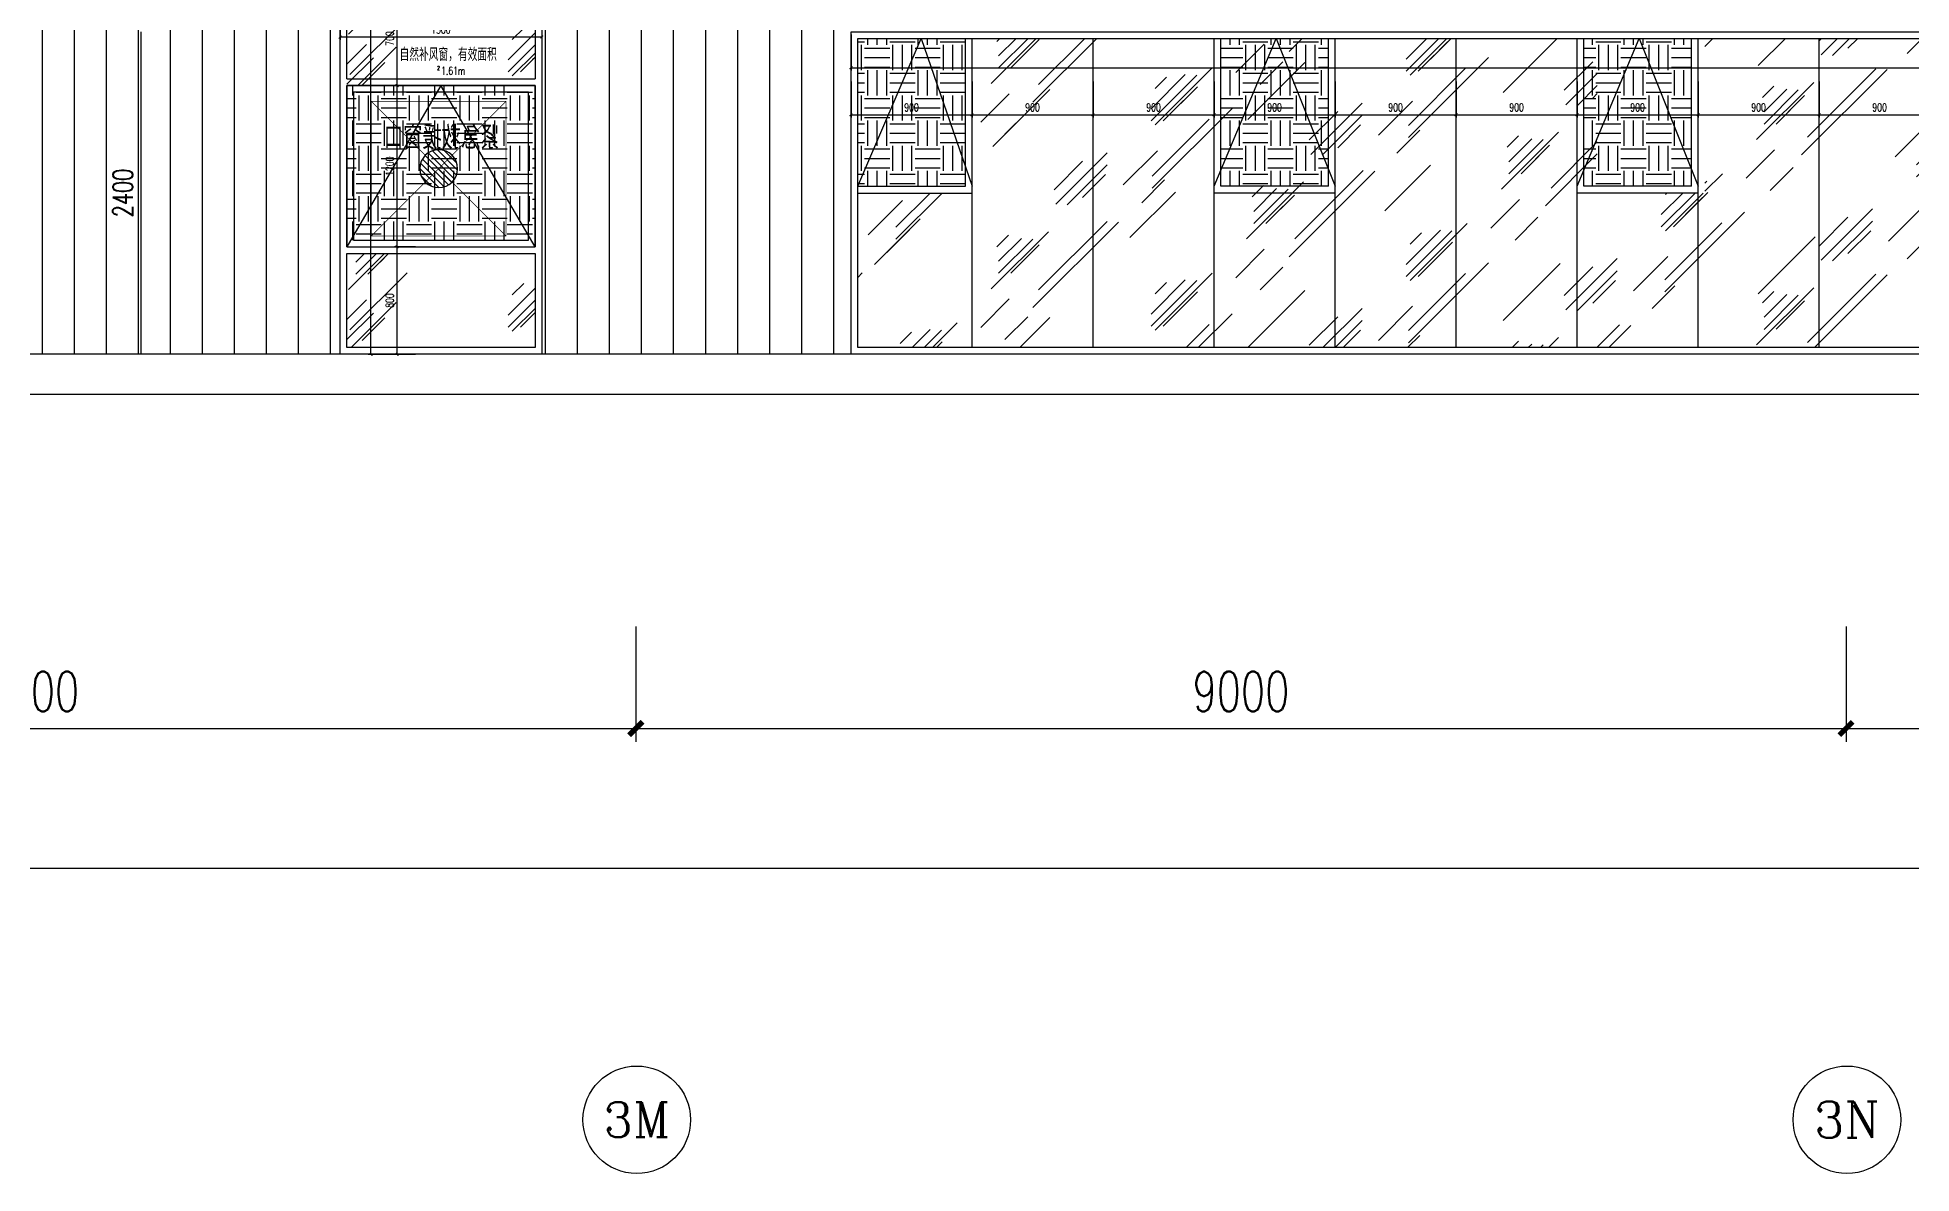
# Model space of a CAD drawing. Extents: x -2377130 to 293730, y -2 to 754590.
# Drawn here: x 78069 to 92006, y 511142 to 519595 of the extents above; entities that cross this region are included whole.
import ezdxf
from ezdxf.enums import TextEntityAlignment as Align

# ---------------------------------------------------------------- set-up
doc = ezdxf.new("R2010")
doc.units = 0
doc.header["$LTSCALE"] = 1000
doc.header["$MEASUREMENT"] = 0
for name, pattern in [('__DASH', [0.35, 0.25, -0.1]), ('DASH', [0.35, 0.25, -0.1]), ('DOTE', [2.42, 2, -0.2, 0.02, -0.2])]:
    doc.linetypes.add(name, pattern=pattern)
doc.layers.get('Defpoints').update_dxf_attribs({"color": 210})
for name, color, linetype in [('A-AXIS-D', 1, 'Continuous'), ('A-AXIS-DOTE', 14, 'DOTE'), ('A-AXIS-DP', 126, 'Continuous'), ('A-HATCH-2', 251, 'Continuous'), ('A-LIN-V', 9, 'Continuous'), ('A-WINDOW', 140, 'Continuous'), ('A-彩色打印层', 22, 'Continuous'), ('A-门窗表显示尺寸', 160, 'Continuous'), ('AS-WALL', 40, 'Continuous'), ('AXIS', 3, 'Continuous'), ('PUB_DIM', 3, 'Continuous'), ('PUB_TEXT', 7, 'Continuous'), ('SPACE', 7, 'Continuous'), ('SPACE_HATCH', 8, 'Continuous'), ('参考线', 8, 'Continuous')]:
    doc.layers.add(name, color=color, linetype=linetype)
doc.layers.add('A-WALL-HATCH', color=8, linetype='Continuous', lineweight=13)
doc.styles.add('_TCH_AXIS', font='COMPLEX', dxfattribs={"bigfont": 'GBCBIG'})
doc.styles.add('_TCH_DIM_T3', font='SIMPLEX', dxfattribs={"width": 0.705882, "bigfont": 'GBCBIG'})
doc.styles.add('_TCH_SPACE', font='SIMPLEX', dxfattribs={"height": 5, "bigfont": 'GBCBIG'})
doc.styles.add('A-DIM_T3', font='SIMPLEX', dxfattribs={"width": 0.705882, "bigfont": 'GBCBIG'})
doc.styles.add('STYLE1', font='')
doc.styles.get('STYLE1').set_extended_font_data('SimSun')
doc.dimstyles.new('_TCH_ARCH&&100', dxfattribs={"dimtxt": 297.5, "dimasz": 100, "dimexe": 100, "dimexo": 100, "dimgap": 126.25, "dimtad": 1, "dimdec": 0, "dimzin": 0, "dimdsep": 46, "dimtxsty": '_TCH_DIM_T3', "dimblk": 'ARCHTICK', "dimcen": 0.09, "dimclrt": 7, "dimazin": 2, "dimtfac": 1, "dimtdec": 0, "dimtix": 1, "dimtmove": 2, "dimatfit": 3, "dimfxl": 0, "dimtolj": 1, "dimtzin": 0, "dimarcsym": 0})
doc.dimstyles.new('_TCH_ARCH&&20', dxfattribs={"dimtxt": 59.5, "dimasz": 20, "dimexe": 20, "dimexo": 20, "dimgap": 25.25, "dimtad": 1, "dimdec": 0, "dimzin": 0, "dimdsep": 46, "dimtxsty": '_TCH_DIM_T3', "dimblk": 'ARCHTICK', "dimcen": 0.09, "dimclrt": 7, "dimazin": 2, "dimtfac": 1, "dimtdec": 0, "dimtix": 1, "dimtmove": 2, "dimatfit": 3, "dimfxl": 0, "dimtolj": 1, "dimtzin": 0, "dimarcsym": 0})
doc.dimstyles.new('A-DIM&&20', dxfattribs={"dimtxt": 59.5, "dimasz": 20, "dimexe": 20, "dimexo": 20, "dimgap": 25.25, "dimtad": 1, "dimdec": 0, "dimzin": 0, "dimdsep": 46, "dimtxsty": 'A-DIM_T3', "dimblk": 'ARCHTICK', "dimcen": 0.09, "dimclrt": 7, "dimazin": 2, "dimtfac": 1, "dimtdec": 0, "dimtix": 1, "dimtmove": 2, "dimatfit": 3, "dimfxl": 0, "dimtolj": 1, "dimtzin": 0, "dimarcsym": 0})
pattern_1 = [(0, (-77780, 6e-11), (187.5, 187.5), [187.5, -187.5]), (0, (-77780, 70.31), (187.5, 187.5), [187.5, -187.5]), (0, (-77780, 140.63), (187.5, 187.5), [187.5, -187.5]), (90, (-77756.56, 164.06), (-187.5, 187.5), [187.5, -187.5]), (90, (-77686.25, 164.06), (-187.5, 187.5), [187.5, -187.5]), (90, (-77615.94, 164.06), (-187.5, 187.5), [187.5, -187.5])]

# ---------------------------------------------------------------- blocks, each defined once
blk = doc.blocks.new('_ArchTick')
at = {"color": 0, "linetype": 'ByBlock', "const_width": 0.4}
blk.add_lwpolyline([(-0.5, -0.5), (0.5, 0.5)], dxfattribs=at)
blk = doc.blocks.new('*D1877')
at = {"layer": 'A-AXIS-D', "color": 0, "lineweight": -2}
for p, q in [((-17281, 515211), (-17281, 513313)), ((168419, 515211), (168419, 513313)), ((-17281, 513413), (168419, 513413))]:
    blk.add_line(p, q, dxfattribs=at)
at = {"layer": 'Defpoints', "color": 0}
for p in [(-17281, 515311), (168419, 515311), (168419, 513413)]:
    blk.add_point(p, dxfattribs=at)
at = {"layer": 'A-AXIS-D', "color": 0, "lineweight": -2, "xscale": 100, "yscale": 100, "zscale": 100, "rotation": 180}
blk.add_blockref('_ArchTick', (-17281, 513413), dxfattribs=at)
at = {"layer": 'A-AXIS-D', "color": 0, "lineweight": -2, "xscale": 100, "yscale": 100, "zscale": 100}
blk.add_blockref('_ArchTick', (168419, 513413), dxfattribs=at)
at = {"layer": 'A-AXIS-D', "color": 7, "insert": (75569, 513688), "char_height": 297.5, "attachment_point": 5, "style": '_TCH_DIM_T3'}
blk.add_mtext('\\A1;185700', dxfattribs=at)
blk = doc.blocks.new('*D1868')
at = {"layer": 'A-AXIS-D', "color": 0, "lineweight": -2}
for p, q in [((91519, 515211), (91519, 514353)), ((100519, 515211), (100519, 514353)), ((91519, 514453), (100519, 514453))]:
    blk.add_line(p, q, dxfattribs=at)
at = {"layer": 'Defpoints', "color": 0}
for p in [(91519, 515311), (100519, 515311), (100519, 514453)]:
    blk.add_point(p, dxfattribs=at)
at = {"layer": 'A-AXIS-D', "color": 0, "lineweight": -2, "xscale": 100, "yscale": 100, "zscale": 100, "rotation": 180}
blk.add_blockref('_ArchTick', (91519, 514453), dxfattribs=at)
at = {"layer": 'A-AXIS-D', "color": 0, "lineweight": -2, "xscale": 100, "yscale": 100, "zscale": 100}
blk.add_blockref('_ArchTick', (100519, 514453), dxfattribs=at)
at = {"layer": 'A-AXIS-D', "color": 7, "insert": (96019, 514728), "char_height": 297.5, "attachment_point": 5, "style": '_TCH_DIM_T3'}
blk.add_mtext('\\A1;9000', dxfattribs=at)
blk = doc.blocks.new('*D1867')
at = {"layer": 'A-AXIS-D', "color": 0, "lineweight": -2}
for p, q in [((82519, 515211), (82519, 514353)), ((91519, 515211), (91519, 514353)), ((82519, 514453), (91519, 514453))]:
    blk.add_line(p, q, dxfattribs=at)
at = {"layer": 'Defpoints', "color": 0}
for p in [(82519, 515311), (91519, 515311), (91519, 514453)]:
    blk.add_point(p, dxfattribs=at)
at = {"layer": 'A-AXIS-D', "color": 0, "lineweight": -2, "xscale": 100, "yscale": 100, "zscale": 100, "rotation": 180}
blk.add_blockref('_ArchTick', (82519, 514453), dxfattribs=at)
at = {"layer": 'A-AXIS-D', "color": 0, "lineweight": -2, "xscale": 100, "yscale": 100, "zscale": 100}
blk.add_blockref('_ArchTick', (91519, 514453), dxfattribs=at)
at = {"layer": 'A-AXIS-D', "color": 7, "insert": (87019, 514728), "char_height": 297.5, "attachment_point": 5, "style": '_TCH_DIM_T3'}
blk.add_mtext('\\A1;9000', dxfattribs=at)
blk = doc.blocks.new('*D1866')
at = {"layer": 'A-AXIS-D', "color": 0, "lineweight": -2}
for p, q in [((73519, 515211), (73519, 514353)), ((82519, 515211), (82519, 514353)), ((73519, 514453), (82519, 514453))]:
    blk.add_line(p, q, dxfattribs=at)
at = {"layer": 'Defpoints', "color": 0}
for p in [(73519, 515311), (82519, 515311), (82519, 514453)]:
    blk.add_point(p, dxfattribs=at)
at = {"layer": 'A-AXIS-D', "color": 0, "lineweight": -2, "xscale": 100, "yscale": 100, "zscale": 100, "rotation": 180}
blk.add_blockref('_ArchTick', (73519, 514453), dxfattribs=at)
at = {"layer": 'A-AXIS-D', "color": 0, "lineweight": -2, "xscale": 100, "yscale": 100, "zscale": 100}
blk.add_blockref('_ArchTick', (82519, 514453), dxfattribs=at)
at = {"layer": 'A-AXIS-D', "color": 7, "insert": (78019, 514728), "char_height": 297.5, "attachment_point": 5, "style": '_TCH_DIM_T3'}
blk.add_mtext('\\A1;9000', dxfattribs=at)
blk = doc.blocks.new('*D1541')
at = {"layer": 'A-门窗表显示尺寸', "color": 0, "lineweight": -2}
for p, q in [((84119, 519617), (84119, 519350)), ((105019, 519617), (105019, 519350)), ((84119, 519370), (105019, 519370))]:
    blk.add_line(p, q, dxfattribs=at)
at = {"layer": 'Defpoints', "color": 0}
for p in [(84119, 519637), (105019, 519637), (105019, 519370)]:
    blk.add_point(p, dxfattribs=at)
at = {"layer": 'A-门窗表显示尺寸', "color": 0, "lineweight": -2, "xscale": 20, "yscale": 20, "zscale": 20, "rotation": 180}
blk.add_blockref('_ArchTick', (84119, 519370), dxfattribs=at)
at = {"layer": 'A-门窗表显示尺寸', "color": 0, "lineweight": -2, "xscale": 20, "yscale": 20, "zscale": 20}
blk.add_blockref('_ArchTick', (105019, 519370), dxfattribs=at)
at = {"layer": 'A-门窗表显示尺寸', "color": 7, "insert": (94569, 519425), "char_height": 59.5, "attachment_point": 5, "style": 'A-DIM_T3'}
blk.add_mtext('\\A1;20900', dxfattribs=at)
blk = doc.blocks.new('*D1530')
at = {"layer": 'A-门窗表显示尺寸', "color": 0, "lineweight": -2}
for p, q in [((91319, 519267), (91319, 519000)), ((92219, 519267), (92219, 519000)), ((91319, 519020), (92219, 519020))]:
    blk.add_line(p, q, dxfattribs=at)
at = {"layer": 'Defpoints', "color": 0}
for p in [(91319, 519287), (92219, 519287), (92219, 519020)]:
    blk.add_point(p, dxfattribs=at)
at = {"layer": 'A-门窗表显示尺寸', "color": 0, "lineweight": -2, "xscale": 20, "yscale": 20, "zscale": 20, "rotation": 180}
blk.add_blockref('_ArchTick', (91319, 519020), dxfattribs=at)
at = {"layer": 'A-门窗表显示尺寸', "color": 0, "lineweight": -2, "xscale": 20, "yscale": 20, "zscale": 20}
blk.add_blockref('_ArchTick', (92219, 519020), dxfattribs=at)
at = {"layer": 'A-门窗表显示尺寸', "color": 7, "insert": (91769, 519075), "char_height": 59.5, "attachment_point": 5, "style": 'A-DIM_T3'}
blk.add_mtext('\\A1;900', dxfattribs=at)
blk = doc.blocks.new('*D1531')
at = {"layer": 'A-门窗表显示尺寸', "color": 0, "lineweight": -2}
for p, q in [((90419, 519267), (90419, 519000)), ((91319, 519267), (91319, 519000)), ((90419, 519020), (91319, 519020))]:
    blk.add_line(p, q, dxfattribs=at)
at = {"layer": 'Defpoints', "color": 0}
for p in [(90419, 519287), (91319, 519287), (91319, 519020)]:
    blk.add_point(p, dxfattribs=at)
at = {"layer": 'A-门窗表显示尺寸', "color": 0, "lineweight": -2, "xscale": 20, "yscale": 20, "zscale": 20, "rotation": 180}
blk.add_blockref('_ArchTick', (90419, 519020), dxfattribs=at)
at = {"layer": 'A-门窗表显示尺寸', "color": 0, "lineweight": -2, "xscale": 20, "yscale": 20, "zscale": 20}
blk.add_blockref('_ArchTick', (91319, 519020), dxfattribs=at)
at = {"layer": 'A-门窗表显示尺寸', "color": 7, "insert": (90869, 519075), "char_height": 59.5, "attachment_point": 5, "style": 'A-DIM_T3'}
blk.add_mtext('\\A1;900', dxfattribs=at)
blk = doc.blocks.new('*D1515')
at = {"layer": 'A-门窗表显示尺寸', "color": 0, "lineweight": -2}
for p, q in [((89519, 519267), (89519, 519000)), ((90419, 519267), (90419, 519000)), ((89519, 519020), (90419, 519020))]:
    blk.add_line(p, q, dxfattribs=at)
at = {"layer": 'Defpoints', "color": 0}
for p in [(89519, 519287), (90419, 519287), (90419, 519020)]:
    blk.add_point(p, dxfattribs=at)
at = {"layer": 'A-门窗表显示尺寸', "color": 0, "lineweight": -2, "xscale": 20, "yscale": 20, "zscale": 20, "rotation": 180}
blk.add_blockref('_ArchTick', (89519, 519020), dxfattribs=at)
at = {"layer": 'A-门窗表显示尺寸', "color": 0, "lineweight": -2, "xscale": 20, "yscale": 20, "zscale": 20}
blk.add_blockref('_ArchTick', (90419, 519020), dxfattribs=at)
at = {"layer": 'A-门窗表显示尺寸', "color": 7, "insert": (89969, 519075), "char_height": 59.5, "attachment_point": 5, "style": 'A-DIM_T3'}
blk.add_mtext('\\A1;900', dxfattribs=at)
blk = doc.blocks.new('*D1516')
at = {"layer": 'A-门窗表显示尺寸', "color": 0, "lineweight": -2}
for p, q in [((88619, 519267), (88619, 519000)), ((89519, 519267), (89519, 519000)), ((88619, 519020), (89519, 519020))]:
    blk.add_line(p, q, dxfattribs=at)
at = {"layer": 'Defpoints', "color": 0}
for p in [(88619, 519287), (89519, 519287), (89519, 519020)]:
    blk.add_point(p, dxfattribs=at)
at = {"layer": 'A-门窗表显示尺寸', "color": 0, "lineweight": -2, "xscale": 20, "yscale": 20, "zscale": 20, "rotation": 180}
blk.add_blockref('_ArchTick', (88619, 519020), dxfattribs=at)
at = {"layer": 'A-门窗表显示尺寸', "color": 0, "lineweight": -2, "xscale": 20, "yscale": 20, "zscale": 20}
blk.add_blockref('_ArchTick', (89519, 519020), dxfattribs=at)
at = {"layer": 'A-门窗表显示尺寸', "color": 7, "insert": (89069, 519075), "char_height": 59.5, "attachment_point": 5, "style": 'A-DIM_T3'}
blk.add_mtext('\\A1;900', dxfattribs=at)
blk = doc.blocks.new('*D1517')
at = {"layer": 'A-门窗表显示尺寸', "color": 0, "lineweight": -2}
for p, q in [((87719, 519267), (87719, 519000)), ((88619, 519267), (88619, 519000)), ((87719, 519020), (88619, 519020))]:
    blk.add_line(p, q, dxfattribs=at)
at = {"layer": 'Defpoints', "color": 0}
for p in [(87719, 519287), (88619, 519287), (88619, 519020)]:
    blk.add_point(p, dxfattribs=at)
at = {"layer": 'A-门窗表显示尺寸', "color": 0, "lineweight": -2, "xscale": 20, "yscale": 20, "zscale": 20, "rotation": 180}
blk.add_blockref('_ArchTick', (87719, 519020), dxfattribs=at)
at = {"layer": 'A-门窗表显示尺寸', "color": 0, "lineweight": -2, "xscale": 20, "yscale": 20, "zscale": 20}
blk.add_blockref('_ArchTick', (88619, 519020), dxfattribs=at)
at = {"layer": 'A-门窗表显示尺寸', "color": 7, "insert": (88169, 519075), "char_height": 59.5, "attachment_point": 5, "style": 'A-DIM_T3'}
blk.add_mtext('\\A1;900', dxfattribs=at)
blk = doc.blocks.new('*D1518')
at = {"layer": 'A-门窗表显示尺寸', "color": 0, "lineweight": -2}
for p, q in [((86819, 519267), (86819, 519000)), ((87719, 519267), (87719, 519000)), ((86819, 519020), (87719, 519020))]:
    blk.add_line(p, q, dxfattribs=at)
at = {"layer": 'Defpoints', "color": 0}
for p in [(86819, 519287), (87719, 519287), (87719, 519020)]:
    blk.add_point(p, dxfattribs=at)
at = {"layer": 'A-门窗表显示尺寸', "color": 0, "lineweight": -2, "xscale": 20, "yscale": 20, "zscale": 20, "rotation": 180}
blk.add_blockref('_ArchTick', (86819, 519020), dxfattribs=at)
at = {"layer": 'A-门窗表显示尺寸', "color": 0, "lineweight": -2, "xscale": 20, "yscale": 20, "zscale": 20}
blk.add_blockref('_ArchTick', (87719, 519020), dxfattribs=at)
at = {"layer": 'A-门窗表显示尺寸', "color": 7, "insert": (87269, 519075), "char_height": 59.5, "attachment_point": 5, "style": 'A-DIM_T3'}
blk.add_mtext('\\A1;900', dxfattribs=at)
blk = doc.blocks.new('*D1519')
at = {"layer": 'A-门窗表显示尺寸', "color": 0, "lineweight": -2}
for p, q in [((85919, 519267), (85919, 519000)), ((86819, 519267), (86819, 519000)), ((85919, 519020), (86819, 519020))]:
    blk.add_line(p, q, dxfattribs=at)
at = {"layer": 'Defpoints', "color": 0}
for p in [(85919, 519287), (86819, 519287), (86819, 519020)]:
    blk.add_point(p, dxfattribs=at)
at = {"layer": 'A-门窗表显示尺寸', "color": 0, "lineweight": -2, "xscale": 20, "yscale": 20, "zscale": 20, "rotation": 180}
blk.add_blockref('_ArchTick', (85919, 519020), dxfattribs=at)
at = {"layer": 'A-门窗表显示尺寸', "color": 0, "lineweight": -2, "xscale": 20, "yscale": 20, "zscale": 20}
blk.add_blockref('_ArchTick', (86819, 519020), dxfattribs=at)
at = {"layer": 'A-门窗表显示尺寸', "color": 7, "insert": (86369, 519075), "char_height": 59.5, "attachment_point": 5, "style": 'A-DIM_T3'}
blk.add_mtext('\\A1;900', dxfattribs=at)
blk = doc.blocks.new('*D1520')
at = {"layer": 'A-门窗表显示尺寸', "color": 0, "lineweight": -2}
for p, q in [((85019, 519267), (85019, 519000)), ((85919, 519267), (85919, 519000)), ((85019, 519020), (85919, 519020))]:
    blk.add_line(p, q, dxfattribs=at)
at = {"layer": 'Defpoints', "color": 0}
for p in [(85019, 519287), (85919, 519287), (85919, 519020)]:
    blk.add_point(p, dxfattribs=at)
at = {"layer": 'A-门窗表显示尺寸', "color": 0, "lineweight": -2, "xscale": 20, "yscale": 20, "zscale": 20, "rotation": 180}
blk.add_blockref('_ArchTick', (85019, 519020), dxfattribs=at)
at = {"layer": 'A-门窗表显示尺寸', "color": 0, "lineweight": -2, "xscale": 20, "yscale": 20, "zscale": 20}
blk.add_blockref('_ArchTick', (85919, 519020), dxfattribs=at)
at = {"layer": 'A-门窗表显示尺寸', "color": 7, "insert": (85469, 519075), "char_height": 59.5, "attachment_point": 5, "style": 'A-DIM_T3'}
blk.add_mtext('\\A1;900', dxfattribs=at)
blk = doc.blocks.new('*D1521')
at = {"layer": 'A-门窗表显示尺寸', "color": 0, "lineweight": -2}
for p, q in [((84119, 519267), (84119, 519000)), ((85019, 519267), (85019, 519000)), ((84119, 519020), (85019, 519020))]:
    blk.add_line(p, q, dxfattribs=at)
at = {"layer": 'Defpoints', "color": 0}
for p in [(84119, 519287), (85019, 519287), (85019, 519020)]:
    blk.add_point(p, dxfattribs=at)
at = {"layer": 'A-门窗表显示尺寸', "color": 0, "lineweight": -2, "xscale": 20, "yscale": 20, "zscale": 20, "rotation": 180}
blk.add_blockref('_ArchTick', (84119, 519020), dxfattribs=at)
at = {"layer": 'A-门窗表显示尺寸', "color": 0, "lineweight": -2, "xscale": 20, "yscale": 20, "zscale": 20}
blk.add_blockref('_ArchTick', (85019, 519020), dxfattribs=at)
at = {"layer": 'A-门窗表显示尺寸', "color": 7, "insert": (84569, 519075), "char_height": 59.5, "attachment_point": 5, "style": 'A-DIM_T3'}
blk.add_mtext('\\A1;900', dxfattribs=at)
blk = doc.blocks.new('*D1548')
at = {"layer": 'A-门窗表显示尺寸', "color": 0, "lineweight": -2}
for p, q in [((80873, 525637), (80529, 525637)), ((80549, 517237), (80549, 525637)), ((80873, 517237), (80529, 517237))]:
    blk.add_line(p, q, dxfattribs=at)
at = {"layer": 'Defpoints', "color": 0}
for p in [(80549, 525637), (80893, 525637), (80893, 517237)]:
    blk.add_point(p, dxfattribs=at)
at = {"layer": 'A-门窗表显示尺寸', "color": 0, "lineweight": -2, "xscale": 20, "yscale": 20, "zscale": 20}
for p, rotation in [((80549, 525637), 90), ((80549, 517237), 270)]:
    blk.add_blockref('_ArchTick', p, dxfattribs=dict(at, rotation=rotation))
at = {"layer": 'A-门窗表显示尺寸', "color": 7, "insert": (80494, 521437), "char_height": 59.5, "attachment_point": 5, "rotation": 90, "style": '_TCH_DIM_T3'}
blk.add_mtext('\\A1;8400', dxfattribs=at)
blk = doc.blocks.new('*D630')
at = {"layer": 'Defpoints', "color": 0}
for p in [(-1653990, 542178), (-1652990, 542178), (-1652990, 542105)]:
    blk.add_point(p, dxfattribs=at)
at = {"layer": 'PUB_DIM', "color": 0, "lineweight": -2}
for p, q in [((-1653990, 542158), (-1653990, 542085)), ((-1653990, 542105), (-1652990, 542105)), ((-1652990, 542158), (-1652990, 542085))]:
    blk.add_line(p, q, dxfattribs=at)
at = {"layer": 'PUB_DIM', "color": 0, "lineweight": -2, "xscale": 20, "yscale": 20, "zscale": 20, "rotation": 180}
blk.add_blockref('_ArchTick', (-1653990, 542105), dxfattribs=at)
at = {"layer": 'PUB_DIM', "color": 0, "lineweight": -2, "xscale": 20, "yscale": 20, "zscale": 20}
blk.add_blockref('_ArchTick', (-1652990, 542105), dxfattribs=at)
at = {"layer": 'PUB_DIM', "color": 7, "insert": (-1653490, 542160), "char_height": 59.5, "attachment_point": 5, "style": '_TCH_DIM_T3'}
blk.add_mtext('\\A1;1000', dxfattribs=at)
blk = doc.blocks.new('*D631')
at = {"layer": 'Defpoints', "color": 0}
for p in [(-1653889, 542200), (-1653837, 542200), (-1653889, 541200)]:
    blk.add_point(p, dxfattribs=at)
at = {"layer": 'PUB_DIM', "color": 0, "lineweight": -2}
for p, q in [((-1653869, 542200), (-1653817, 542200)), ((-1653837, 541200), (-1653837, 542200)), ((-1653869, 541200), (-1653817, 541200))]:
    blk.add_line(p, q, dxfattribs=at)
at = {"layer": 'PUB_DIM', "color": 0, "lineweight": -2, "xscale": 20, "yscale": 20, "zscale": 20}
for p, rotation in [((-1653837, 542200), 90), ((-1653837, 541200), 270)]:
    blk.add_blockref('_ArchTick', p, dxfattribs=dict(at, rotation=rotation))
at = {"layer": 'PUB_DIM', "color": 7, "insert": (-1653892, 541700), "char_height": 59.5, "attachment_point": 5, "rotation": 90, "style": '_TCH_DIM_T3'}
blk.add_mtext('\\A1;1000', dxfattribs=at)
blk = doc.blocks.new('*D1550')
at = {"layer": 'A-门窗表显示尺寸', "color": 0, "lineweight": -2}
for p, q in [((80879, 519937), (80723, 519937)), ((80743, 519237), (80743, 519937)), ((80879, 519237), (80723, 519237))]:
    blk.add_line(p, q, dxfattribs=at)
at = {"layer": 'Defpoints', "color": 0}
for p in [(80743, 519937), (80899, 519937), (80899, 519237)]:
    blk.add_point(p, dxfattribs=at)
at = {"layer": 'A-门窗表显示尺寸', "color": 0, "lineweight": -2, "xscale": 20, "yscale": 20, "zscale": 20}
for p, rotation in [((80743, 519937), 90), ((80743, 519237), 270)]:
    blk.add_blockref('_ArchTick', p, dxfattribs=dict(at, rotation=rotation))
at = {"layer": 'A-门窗表显示尺寸', "color": 7, "insert": (80688, 519587), "char_height": 59.5, "attachment_point": 5, "rotation": 90, "style": 'A-DIM_T3'}
blk.add_mtext('\\A1;700', dxfattribs=at)
blk = doc.blocks.new('*D1551')
at = {"layer": 'A-门窗表显示尺寸', "color": 0, "lineweight": -2}
for p, q in [((80879, 519237), (80723, 519237)), ((80743, 518037), (80743, 519237)), ((80879, 518037), (80723, 518037))]:
    blk.add_line(p, q, dxfattribs=at)
at = {"layer": 'Defpoints', "color": 0}
for p in [(80743, 519237), (80899, 519237), (80899, 518037)]:
    blk.add_point(p, dxfattribs=at)
at = {"layer": 'A-门窗表显示尺寸', "color": 0, "lineweight": -2, "xscale": 20, "yscale": 20, "zscale": 20}
for p, rotation in [((80743, 519237), 90), ((80743, 518037), 270)]:
    blk.add_blockref('_ArchTick', p, dxfattribs=dict(at, rotation=rotation))
at = {"layer": 'A-门窗表显示尺寸', "color": 7, "insert": (80688, 518637), "char_height": 59.5, "attachment_point": 5, "rotation": 90, "style": 'A-DIM_T3'}
blk.add_mtext('\\A1;1200', dxfattribs=at)
blk = doc.blocks.new('*D1552')
at = {"layer": 'A-门窗表显示尺寸', "color": 0, "lineweight": -2}
for p, q in [((80879, 518037), (80723, 518037)), ((80743, 517237), (80743, 518037)), ((80879, 517237), (80723, 517237))]:
    blk.add_line(p, q, dxfattribs=at)
at = {"layer": 'Defpoints', "color": 0}
for p in [(80743, 518037), (80899, 518037), (80899, 517237)]:
    blk.add_point(p, dxfattribs=at)
at = {"layer": 'A-门窗表显示尺寸', "color": 0, "lineweight": -2, "xscale": 20, "yscale": 20, "zscale": 20}
for p, rotation in [((80743, 518037), 90), ((80743, 517237), 270)]:
    blk.add_blockref('_ArchTick', p, dxfattribs=dict(at, rotation=rotation))
at = {"layer": 'A-门窗表显示尺寸', "color": 7, "insert": (80688, 517637), "char_height": 59.5, "attachment_point": 5, "rotation": 90, "style": 'A-DIM_T3'}
blk.add_mtext('\\A1;800', dxfattribs=at)
blk = doc.blocks.new('*D1553')
at = {"layer": 'A-门窗表显示尺寸', "color": 0, "lineweight": -2}
for p, q in [((80319, 519747), (80319, 519578)), ((81819, 519747), (81819, 519578)), ((81819, 519598), (80319, 519598))]:
    blk.add_line(p, q, dxfattribs=at)
at = {"layer": 'Defpoints', "color": 0}
for p in [(80319, 519767), (81819, 519767), (80319, 519598)]:
    blk.add_point(p, dxfattribs=at)
at = {"layer": 'A-门窗表显示尺寸', "color": 0, "lineweight": -2, "xscale": 20, "yscale": 20, "zscale": 20, "rotation": 180}
blk.add_blockref('_ArchTick', (80319, 519598), dxfattribs=at)
at = {"layer": 'A-门窗表显示尺寸', "color": 0, "lineweight": -2, "xscale": 20, "yscale": 20, "zscale": 20}
blk.add_blockref('_ArchTick', (81819, 519598), dxfattribs=at)
at = {"layer": 'A-门窗表显示尺寸', "color": 7, "insert": (81069, 519653), "char_height": 59.5, "attachment_point": 5, "style": 'A-DIM_T3'}
blk.add_mtext('\\A1;1500', dxfattribs=at)
blk = doc.blocks.new('w42432')
at = {"layer": 'A-彩色打印层'}
h = blk.add_hatch(dxfattribs=at)
h.set_pattern_fill('ANSI31', color=8, scale=20)
h.set_pattern_definition([(45, (-3066307.735, -1060647.207), (-22.4506403, 22.4506403), [])])
edge = h.paths.add_edge_path()
edge.add_arc((-1653490, 541699.6), 140.7, 0, 360)
at = {"layer": 'A-彩色打印层', "color": 8, "linetype": 'DASH', "const_width": 5, "elevation": 0}
blk.add_lwpolyline([(-1653990, 542199.6), (-1652990, 542199.6), (-1652990, 541199.6), (-1653990, 541199.6)], close=True, dxfattribs=at)
for points in [[(-1653990, 542199.6), (-1652990, 541199.6)], [(-1652990, 542199.6), (-1653990, 541199.6)]]:
    blk.add_lwpolyline(points, dxfattribs=at)
at = {"layer": 'A-彩色打印层', "color": 8, "ltscale": 0.5}
blk.add_circle((-1653490, 541699.6, 0), 140.7, dxfattribs=at)
at = {"layer": 'AXIS', "color": 8, "linetype": 'Continuous', "style": 'STYLE1', "width": 0.7}
blk.add_text('紧急救援窗口', height=150, dxfattribs=at).set_placement((-1653941.7, 541862.6, 0))
at = {"layer": 'PUB_DIM', "color": 8}
for p1, p2, distance, picture, middle in [((-1653990, 542178.3), (-1652990, 542178.3), -73.3, '*D630', (-1653490, 542160)), ((-1653888.8, 541199.6), (-1653888.8, 542199.6), -51.4, '*D631', (-1653892.4, 541699.6))]:
    dim = blk.add_aligned_dim(p1=p1, p2=p2, distance=distance, dimstyle='_TCH_ARCH&&20', dxfattribs=at)
    dim.commit()
    dim.dimension.update_dxf_attribs({"geometry": picture, "text_midpoint": middle})

msp = doc.modelspace()

# ---------------------------------------------------------------- hatches: boundary and pattern name
at = {"layer": 'A-WALL-HATCH'}
h = msp.add_hatch(dxfattribs=at)
h.set_pattern_fill('玻璃2', color=8, scale=100, angle=180)
h.set_pattern_definition([(45, (3085130.2, -5340), (0, 1527.35065), [600, -360, 600, -360, 240, -523.28157]), (45, (3085100.2, -5310), (0, 1527.35065), [480, -600, 360, -360, 420, -463.28157]), (45, (3085100.2, -5220), (0, 1527.35065), [360, -720, 240, -360, 540, -463.28157]), (45, (3085190.2, -5310), (0, 1527.35065), [360, -720, 300, -1303.2815]), (45, (3085280.2, -5220), (0, 1527.35065), [180, -900, 120, -1483.2815]), (45, (3085130.2, -5070), (0, 1527.35065), [120, -900, 120, -480, 300, -763.28157]), (45, (3085670.2, -5160), (0, 1527.35065), [600, -900, 720, -475.28157]), (45, (3085670.2, -5250), (0, 1527.35065), [840, -600, 900, -355.28157]), (45, (3085820.2, -5130), (0, -1697.05627), [600, -840, 480, -763.28157]), (45, (3085730.2, -4950), (0, 1527.35065), [300, -1200, 360, -823.28157]), (45, (3085910.2, -5040), (0, 1527.35065), [240, -1200, 240, -1003.2815])])
h.paths.add_polyline_path([(81769.3, 519237.5), (80369.3, 519237.5), (80369.3, 519887.5), (81769.3, 519887.5)])
h = msp.add_hatch(dxfattribs=at)
h.set_pattern_fill('玻璃2', color=8, scale=100, angle=180)
h.set_pattern_definition([(45, (3085130.2, -7240), (0, 1527.35065), [600, -360, 600, -360, 240, -523.28157]), (45, (3085100.2, -7210), (0, 1527.35065), [480, -600, 360, -360, 420, -463.28157]), (45, (3085100.2, -7120), (0, 1527.35065), [360, -720, 240, -360, 540, -463.28157]), (45, (3085190.2, -7210), (0, 1527.35065), [360, -720, 300, -1303.2815]), (45, (3085280.2, -7120), (0, 1527.35065), [180, -900, 120, -1483.2815]), (45, (3085130.2, -6970), (0, 1527.35065), [120, -900, 120, -480, 300, -763.28157]), (45, (3085670.2, -7060), (0, 1527.35065), [600, -900, 720, -475.28157]), (45, (3085670.2, -7150), (0, 1527.35065), [840, -600, 900, -355.28157]), (45, (3085820.2, -7030), (0, -1697.05627), [600, -840, 480, -763.28157]), (45, (3085730.2, -6850), (0, 1527.35065), [300, -1200, 360, -823.28157]), (45, (3085910.2, -6940), (0, 1527.35065), [240, -1200, 240, -1003.2815])])
h.paths.add_polyline_path([(81769.3, 517287.5), (80369.3, 517287.5), (80369.3, 517987.5), (81769.3, 517987.5)])
at = {"layer": 'SPACE_HATCH'}
h = msp.add_hatch(dxfattribs=at)
h.set_pattern_fill('土壤', color=8, scale=50, style=0)
h.set_pattern_definition([(0, (0, 0), (187.5, 187.5), [187.5, -187.5]), (0, (0, 70.31), (187.5, 187.5), [187.5, -187.5]), (0, (0, 140.62), (187.5, 187.5), [187.5, -187.5]), (90, (23.44, 164.06), (-187.5, 187.5), [187.5, -187.5]), (90, (93.75, 164.06), (-187.5, 187.5), [187.5, -187.5]), (90, (164.06, 164.06), (-187.5, 187.5), [187.5, -187.5])])
h.paths.add_polyline_path([(80369.3, 518087.5), (81769.3, 518087.5), (81769.3, 519237.5), (80369.3, 519237.5)])

# ---------------------------------------------------------------- linework, layer by layer
at = {"layer": 'A-AXIS-D', "color": 8}
for centre in [(82525.6, 511541.7), (91525.6, 511541.7)]:
    msp.add_circle(centre, 400, dxfattribs=at)
at = {"layer": 'A-AXIS-DOTE', "color": 8, "linetype": '__DASH', "ltscale": 2}
msp.add_line((176167.5, 517237.5), (-23524.5, 517237.5), dxfattribs=at)
at = {"layer": 'A-AXIS-DP', "color": 8}
msp.add_line((78840.7, 517237.5), (78840.7, 519637.5), dxfattribs=at)
at = {"layer": 'A-HATCH-2', "color": 8, "linetype": 'Continuous'}
for p, q in [((78105, 517237.5), (78105, 535687.5)), ((78343.1, 517237.5), (78343.1, 535687.5)), ((78581.3, 517237.5), (78581.3, 535687.5)), ((78819.4, 517237.5), (78819.4, 535687.5)), ((79057.5, 517237.5), (79057.5, 535687.5)), ((79295.6, 517237.5), (79295.6, 535687.5)), ((79533.8, 517237.5), (79533.8, 535687.5)), ((79771.9, 517237.5), (79771.9, 535687.5)), ((80010, 517237.5), (80010, 535687.5)), ((80248.1, 517237.5), (80248.1, 535687.5)), ((82085.6, 517237.5), (82085.6, 535687.5)), ((82323.8, 517237.5), (82323.8, 535687.6)), ((82561.9, 517237.5), (82561.9, 535687.6)), ((82800, 517237.5), (82800, 535687.7)), ((83038.1, 517237.5), (83038.1, 535687.8)), ((83276.3, 517237.5), (83276.3, 535687.9)), ((83514.4, 517237.5), (83514.4, 535687.9)), ((83752.5, 517237.5), (83752.5, 535688)), ((83990.6, 517237.5), (83990.6, 535688.1)), ((81847.5, 517237.5), (81847.5, 522435.1))]:
    msp.add_line(p, q, dxfattribs=at)
at = {"layer": 'A-WINDOW', "color": 8}
for p, q in [((80369.3, 519287.5), (81769.3, 519287.5)), ((80369.3, 519237.5), (81769.3, 519237.5)), ((80369.3, 518037.5), (81769.3, 518037.5)), ((80369.3, 517987.5), (81769.3, 517987.5))]:
    msp.add_line(p, q, dxfattribs=at)
for points in [[(81819.3, 517237.5), (80319.3, 517237.5), (80319.3, 519937.5), (81819.3, 519937.5)], [(81769.3, 519237.5), (80369.3, 519237.5), (80369.3, 518037.5), (81769.3, 518037.5)], [(81719.3, 519187.5), (80419.3, 519187.5), (80419.3, 518087.5), (81719.3, 518087.5)]]:
    msp.add_lwpolyline(points, close=True, dxfattribs=at)
for points in [[(80369.3, 519287.5), (80369.3, 519887.5), (81769.3, 519887.5), (81769.3, 519287.5)], [(80369.3, 518037.5), (80369.3, 519237.5)], [(81769.3, 518037.5), (81069.3, 519237.5), (80369.3, 518037.5)], [(81769.3, 519237.5), (81769.3, 518037.5)], [(81769.3, 517987.5), (81769.3, 517287.5), (80369.3, 517287.5), (80369.3, 517987.5)]]:
    msp.add_lwpolyline(points, dxfattribs=at)
at = {"layer": 'AS-WALL', "color": 8}
msp.add_line((176167.5, 516937.5), (-23524.5, 516937.5), dxfattribs=at)

# ---------------------------------------------------------------- block references
at = {"layer": 'A-WALL-HATCH', "color": 8, "xscale": -1}
msp.add_blockref('w42432', (-1572437.4, -23080.9, 0), dxfattribs=at)

# ---------------------------------------------------------------- texts
at = {"layer": 'A-AXIS-DP', "color": 8, "insert": (78703.2, 518437.5), "char_height": 148.75, "attachment_point": 5, "rotation": 90, "style": '_TCH_DIM_T3'}
msp.add_mtext('\\A1;2400', dxfattribs=at)
at = {"layer": 'PUB_TEXT', "color": 8, "style": '_TCH_AXIS'}
for s, height, p, p2 in [('3M', 260.31, (82277.7, 511411.6), (82773.5, 511411.6)), ('3N', 270.86, (91280.5, 511406.3), (91770.7, 511406.3))]:
    msp.add_text(s, height=height, dxfattribs=at).set_placement(p, p2, align=Align.FIT)
at = {"layer": 'SPACE', "color": 8, "style": '_TCH_SPACE'}
msp.add_text('自然补风窗，有效面积', height=96.45, dxfattribs=at).set_placement((80761.5, 519420))
at = {"layer": 'SPACE', "color": 8, "style": '_TCH_SPACE', "width": 0.705882}
for s, height, p in [('2', 29.8, (81040.2, 519352.6)), ('1.61m', 59.5, (81070.2, 519317.6))]:
    msp.add_text(s, height=height, dxfattribs=at).set_placement(p)

# ---------------------------------------------------------------- dimensions: what is measured, and where the dimension line sits
at = {"layer": 'A-AXIS-D', "color": 8}
for base, p1, p2, picture, middle in [((168419.3, 513413.4), (-17280.7, 515311.4), (168419.3, 515311.4), '*D1877', (75569.3, 513688.4)), ((82519.3, 514453.4), (73519.3, 515311.4), (82519.3, 515311.4), '*D1866', (78019.3, 514728.4)), ((91519.3, 514453.4), (82519.3, 515311.4), (91519.3, 515311.4), '*D1867', (87019.3, 514728.4)), ((100519.3, 514453.4), (91519.3, 515311.4), (100519.3, 515311.4), '*D1868', (96019.3, 514728.4))]:
    dim = msp.add_linear_dim(base=base, p1=p1, p2=p2, angle=0, dimstyle='_TCH_ARCH&&100', override={"dimgap": 0}, dxfattribs=at)
    dim.commit()
    dim.dimension.update_dxf_attribs({"geometry": picture, "text_midpoint": middle, "dimtype": 161})
at = {"layer": 'A-门窗表显示尺寸', "color": 8}
for p1, p2, distance, dimstyle, picture, middle in [((80893.3, 517237.5), (80893.3, 525637.5), 344.3, '_TCH_ARCH&&20', '*D1548', (80493.9, 521437.5)), ((80899.3, 519237.5), (80899.3, 519937.5), 156.1, 'A-DIM&&20', '*D1550', (80688.3, 519587.5)), ((81819.3, 519767.5), (80319.3, 519767.5), 169.5, 'A-DIM&&20', '*D1553', (81069.3, 519653)), ((80899.3, 518037.5), (80899.3, 519237.5), 156.1, 'A-DIM&&20', '*D1551', (80688.3, 518637.5)), ((80899.3, 517237.5), (80899.3, 518037.5), 156.1, 'A-DIM&&20', '*D1552', (80688.3, 517637.5))]:
    dim = msp.add_aligned_dim(p1=p1, p2=p2, distance=distance, dimstyle=dimstyle, dxfattribs=at)
    dim.commit()
    dim.dimension.update_dxf_attribs({"geometry": picture, "text_midpoint": middle})

# ---------------------------------------------------------------- next in the draw order: wipeouts: each hides what was drawn before it
at = {"color": 8}
msp.add_wipeout([(84119.3, 517237.5), (105019.3, 517237.5), (105019.3, 519637.5), (84119.3, 519637.5)], dxfattribs=at).dxf.layer = '参考线'

# ---------------------------------------------------------------- next in the draw order: hatches: boundary and pattern name
at = {"layer": 'A-WALL-HATCH'}
h = msp.add_hatch(dxfattribs=at)
h.set_pattern_fill('玻璃2', color=8, scale=100, angle=180)
h.set_pattern_definition([(45, (1490431.1, 60), (0, 1527.35065), [600, -360, 600, -360, 240, -523.2816]), (45, (1490401.1, 90), (0, 1527.35065), [480, -600, 360, -360, 420, -463.2816]), (45, (1490401.1, 180), (0, 1527.35065), [360, -720, 240, -360, 540, -463.2816]), (45, (1490491.1, 90), (0, 1527.35065), [360, -720, 300, -1303.2815]), (45, (1490581.1, 180), (0, 1527.35065), [180, -900, 120, -1483.2815]), (45, (1490431.1, 330), (0, 1527.35065), [120, -900, 120, -480, 300, -763.2816]), (45, (1490971.1, 240), (0, 1527.35065), [600, -900, 720, -475.2816]), (45, (1490971.1, 150), (0, 1527.35065), [840, -600, 900, -355.2816]), (45, (1491121.1, 270), (0, -1697.0563), [600, -840, 480, -763.2816]), (45, (1491031.1, 450), (0, 1527.35065), [300, -1200, 360, -823.2816]), (45, (1491211.1, 360), (0, 1527.35065), [240, -1200, 240, -1003.2815])])
h.paths.add_polyline_path([(104969.3, 517287.5), (84169.3, 517287.5), (84169.3, 518437.5), (85069.3, 518437.5), (85069.3, 519587.5), (89669.3, 519587.5), (89669.3, 518437.5), (90469.3, 518437.5), (90469.3, 519587.5), (94169.3, 519587.5), (94169.3, 518437.5), (94969.3, 518437.5), (94969.3, 519587.5), (98669.3, 519587.5), (98669.3, 518437.5), (99469.3, 518437.5), (99469.3, 519587.5), (104069.3, 519587.5), (104069.3, 518437.5), (104969.3, 518437.5)])
at = {"layer": 'SPACE_HATCH'}
h = msp.add_hatch(dxfattribs=at)
h.set_pattern_fill('土壤', color=8, scale=50, style=0)
h.set_pattern_definition(pattern_1)
h.paths.add_polyline_path([(84169.3, 518487.5), (84969.3, 518487.5), (84969.3, 519587.5), (84169.3, 519587.5)])
h = msp.add_hatch(dxfattribs=at)
h.set_pattern_fill('土壤', color=8, scale=50, style=0)
h.set_pattern_definition(pattern_1)
h.paths.add_polyline_path([(87669.3, 518487.5), (86869.3, 518487.5), (86869.3, 519587.5), (87669.3, 519587.5)])
h = msp.add_hatch(dxfattribs=at)
h.set_pattern_fill('土壤', color=8, scale=50, style=0)
h.set_pattern_definition(pattern_1)
h.paths.add_polyline_path([(87669.3, 518487.5), (86869.3, 518487.5), (86869.3, 519587.5), (87669.3, 519587.5)])
h = msp.add_hatch(dxfattribs=at)
h.set_pattern_fill('土壤', color=8, scale=50, style=0)
h.set_pattern_definition(pattern_1)
h.paths.add_polyline_path([(90369.3, 518487.5), (89569.3, 518487.5), (89569.3, 519587.5), (90369.3, 519587.5)])
h = msp.add_hatch(dxfattribs=at)
h.set_pattern_fill('土壤', color=8, scale=50, style=0)
h.set_pattern_definition(pattern_1)
h.paths.add_polyline_path([(90369.3, 518487.5), (89569.3, 518487.5), (89569.3, 519587.5), (90369.3, 519587.5)])

# ---------------------------------------------------------------- next in the draw order: linework, layer by layer
at = {"layer": 'A-LIN-V', "color": 8}
msp.add_line((168419.3, 517237.5), (-17280.7, 517237.5), dxfattribs=at)
at = {"layer": 'A-WINDOW', "color": 8}
for p, q in [((84969.3, 518487.5), (84969.3, 519587.5)), ((85019.3, 517287.5), (85019.3, 519587.5)), ((85919.3, 517287.5), (85919.3, 519587.5)), ((86819.3, 517287.5), (86819.3, 519587.5)), ((86869.3, 518487.5), (86869.3, 519587.5)), ((87669.3, 518487.5), (87669.3, 519587.5)), ((87719.3, 517287.5), (87719.3, 519587.5)), ((88619.3, 517287.5), (88619.3, 519587.5)), ((89519.3, 517287.5), (89519.3, 519587.5)), ((89569.3, 518487.5), (89569.3, 519587.5)), ((90369.3, 518487.5), (90369.3, 519587.5)), ((90419.3, 517287.5), (90419.3, 519587.5)), ((91319.3, 517287.5), (91319.3, 519587.5)), ((84169.3, 518487.5), (84969.3, 518487.5)), ((87669.3, 518487.5), (86869.3, 518487.5)), ((90369.3, 518487.5), (89569.3, 518487.5)), ((84169.3, 518437.5), (85019.3, 518437.5)), ((87719.3, 518437.5), (86819.3, 518437.5)), ((90419.3, 518437.5), (89519.3, 518437.5))]:
    msp.add_line(p, q, dxfattribs=at)
for points in [[(105019.3, 517237.5), (84119.3, 517237.5), (84119.3, 519637.5), (105019.3, 519637.5)], [(104969.3, 517287.5), (84169.3, 517287.5), (84169.3, 519587.5), (104969.3, 519587.5)]]:
    msp.add_lwpolyline(points, close=True, dxfattribs=at)
for points in [[(84169.3, 518487.5), (84640, 519587.5), (85019.3, 518487.5)], [(86819.3, 518487.5), (87280, 519587.5), (87719.3, 518487.5)], [(89519.3, 518487.5), (89980, 519587.5), (90419.3, 518487.5)]]:
    msp.add_lwpolyline(points, dxfattribs=at)

# ---------------------------------------------------------------- next in the draw order: dimensions: what is measured, and where the dimension line sits
at = {"layer": 'A-门窗表显示尺寸', "color": 8}
for p1, p2, picture, middle in [((84119.3, 519637.5), (105019.3, 519637.5), '*D1541', (94569.3, 519425)), ((84119.3, 519287.5), (85019.3, 519287.5), '*D1521', (84569.3, 519075)), ((85019.3, 519287.5), (85919.3, 519287.5), '*D1520', (85469.3, 519075)), ((85919.3, 519287.5), (86819.3, 519287.5), '*D1519', (86369.3, 519075)), ((86819.3, 519287.5), (87719.3, 519287.5), '*D1518', (87269.3, 519075)), ((87719.3, 519287.5), (88619.3, 519287.5), '*D1517', (88169.3, 519075)), ((88619.3, 519287.5), (89519.3, 519287.5), '*D1516', (89069.3, 519075)), ((89519.3, 519287.5), (90419.3, 519287.5), '*D1515', (89969.3, 519075)), ((90419.3, 519287.5), (91319.3, 519287.5), '*D1531', (90869.3, 519075)), ((91319.3, 519287.5), (92219.3, 519287.5), '*D1530', (91769.3, 519075))]:
    dim = msp.add_aligned_dim(p1=p1, p2=p2, distance=-267.5, dimstyle='A-DIM&&20', dxfattribs=at)
    dim.commit()
    dim.dimension.update_dxf_attribs({"geometry": picture, "text_midpoint": middle})

doc.saveas('drawing.dxf')
